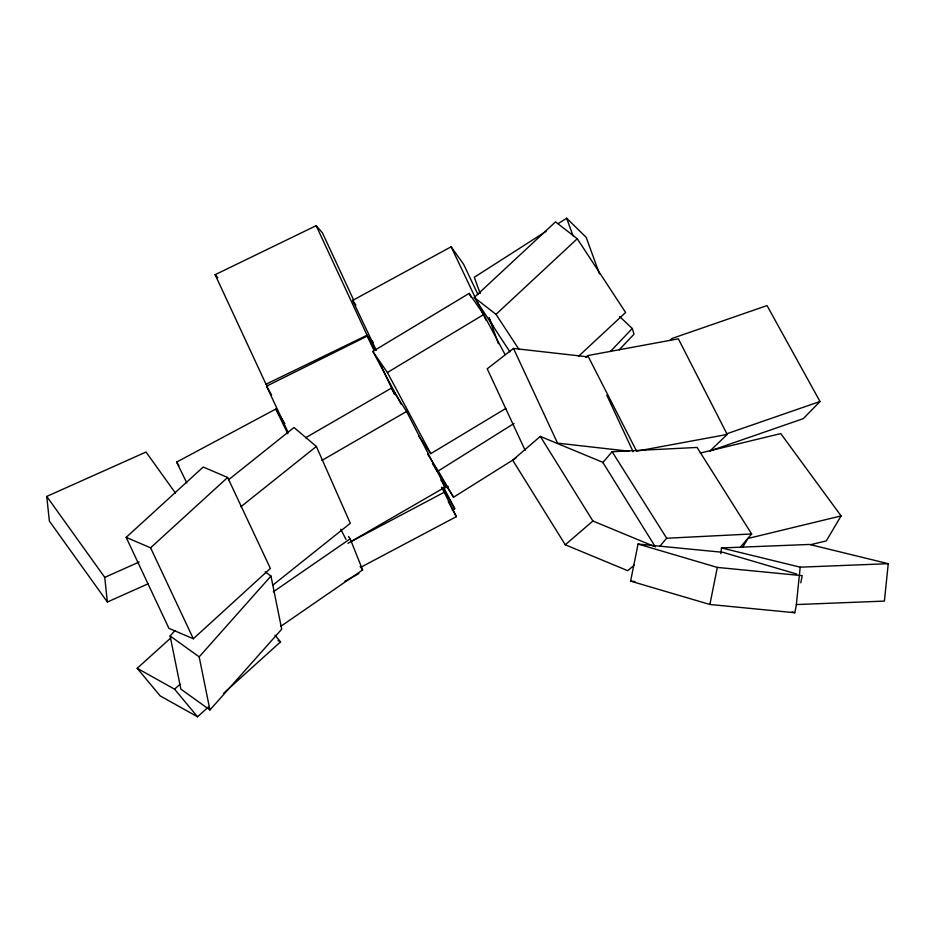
<?xml version="1.0" encoding="UTF-8"?>
<svg xmlns="http://www.w3.org/2000/svg" width="935" height="935" viewBox="0 0 935 935"><rect width="100%" height="100%" fill="white"/><g stroke="black" fill="none" stroke-linecap="round" stroke-linejoin="round"><path stroke-width="1.4" d="M720.897 553.684L721.481 547.933L809.546 544.45L888.25 563.688L884.405 601.088L796.351 604.571L800.196 567.171L888.25 563.688M796.503 604.185L794.785 612.741L709.887 604.478L630.611 581.126L638.056 544.053L722.954 552.328L796.667 574.043M709.887 604.478L717.332 567.416L802.23 575.679L800.792 582.809M742.741 547.209L747.93 538.466L841.091 515.921L780.76 433.595L700.292 453.066M841.091 515.921L826.295 540.886L810.762 544.649M602.689 462.743L612.121 451.722L697.078 447.444L751.646 533.967L740.321 547.197M660.075 545.97L666.678 538.244L751.646 533.967M265.143 571.881L270.963 576.053L281.715 629.173L209.931 709.981L180.852 689.107L170.112 635.975L174.962 630.517M209.931 709.981L199.178 656.861L270.963 576.053M610.403 351.513L632.259 328.489L619.543 316.439M619.134 349.889L634.035 334.192L632.259 328.489M669.963 340.515L671.926 338.493L767.027 305.581L820.018 401.501L803.282 418.646L709.56 451.091M585.731 357.509L587.741 355.569L678.354 338.821L727.208 434.436L710.097 450.904M509.926 351.864L474.267 297.47L555.519 221.864L577.269 238.741L625.62 312.477L578.566 356.258M518.995 349.409L496.006 314.347L577.269 238.741M126.167 537.38L203.211 467.044L227.637 477.469L270.379 568.422L193.335 638.757L168.908 628.332L126.167 537.38L150.582 547.805L193.335 638.757M150.582 547.805L227.637 477.469M208.33 707.059L197.554 716.783L160.189 695.921L137.2 668.303L170.614 638.137M137.2 668.303L174.565 689.165L179.964 684.291M223.418 693.431L280.547 641.878L275.03 635.239M655.377 546.905L602.794 462.311L540.325 436.411L512.684 460.184L565.266 544.778L627.747 570.677L634.374 564.974M565.266 544.778L592.907 521.005L654.056 546.356M228.631 479.702L293.999 427.494L316.357 446.451L350.298 523.296L272.541 585.404M240.856 506.77L316.357 446.451M587.624 356.819L513.49 348.439L487.228 368.799L525.154 450.343M273.289 591.843L350.169 538.841L348.533 536.538M280.921 626.24L362.616 569.929L350.169 538.841M545.993 231.424L474.302 277.274L480.216 293.543M558.137 223.652L566.645 218.217L586.198 237.35L599.475 273.943M515.898 458.127L453.545 497.221L438.246 470.983L514.051 423.462M401.092 404.177L372.843 351.396L469.125 293.415L483.675 314.546L505.029 354.458M372.843 351.396L387.394 372.527L483.675 314.546M418.67 436.026L430.79 453.639L505.812 408.455M305.675 437.709L391.648 388.013L406.608 411.458L445.317 487.03L347.972 543.305M321.909 460.417L406.608 411.458M448.134 486.375L445.609 487.836L442.571 483.138M452.201 510.159L454.714 508.745L443.482 487.123M344.98 581.254L358.888 573.599M376.314 350.356L352.612 300.439L451.137 246.782L463.573 264.231L477.925 294.431M186.766 482.857L176.633 462.077L275.778 409.062L284.824 423.578M351.104 541.575L444.207 492.277L441.53 487.24M360.688 567.323L456.338 516.669L444.207 492.277M288.179 432.473L266.557 386.167L367.291 336.097L375.274 349.959M267.784 386.272L266.007 384.227L215.132 274.691L316.182 225.674L322.423 232.815L353.687 300.123M266.007 384.227L367.058 335.221L373.299 342.362L370.669 343.624M148.396 583.674L107.361 602.023L49.356 521.064L46.75 496.427L146.035 452.026L175.464 493.096M107.361 602.023L104.755 577.386L139.175 561.993M726.296 433.945L820.018 401.501M727.208 434.436L636.606 451.184L587.741 355.569M630.611 581.126L634.923 581.535M628.811 451.196L557.529 443.132L513.49 348.439M721.481 547.933L800.196 567.171M638.056 544.053L717.332 567.416M792.003 611.922L794.785 612.741M278.046 640.487L280.547 641.878M170.112 635.975L199.178 656.861M474.267 297.47L496.006 314.347M215.132 274.691L217.808 277.742M174.565 689.165L197.554 716.783M360.15 566.481L362.616 569.929M46.75 496.427L104.755 577.386M352.612 300.439L355.931 305.091M440.829 479.994L442.325 482.343M443.821 484.692L445.317 487.03M612.121 451.722L666.678 538.244M427.681 454.211L438.246 470.983M434.67 467.255L453.545 497.221M176.633 462.077L178.889 465.712M540.325 436.411L592.907 521.005M432.461 463.561L433.922 466.062M266.557 386.167L271.641 394.991M442.909 487.848L454.714 508.745M469.125 293.415L471.193 297.272M387.394 372.527L430.79 453.639M448.321 501.569L456.338 516.669M391.648 388.013L394.921 394.418M340.749 529.21L345.997 539.46M275.778 409.062L287.816 433.746M489.145 318.075L493.516 327.273M451.137 246.782L475.459 298.008M476.71 300.626L486.071 320.331M606.78 395.119L633.088 451.675M367.291 336.097L374.082 350.648M379.645 362.558L394.465 394.313M316.182 225.674L367.058 335.221M566.645 218.217L573.038 235.842M489.063 317.935L498.413 343.683"/></g></svg>
